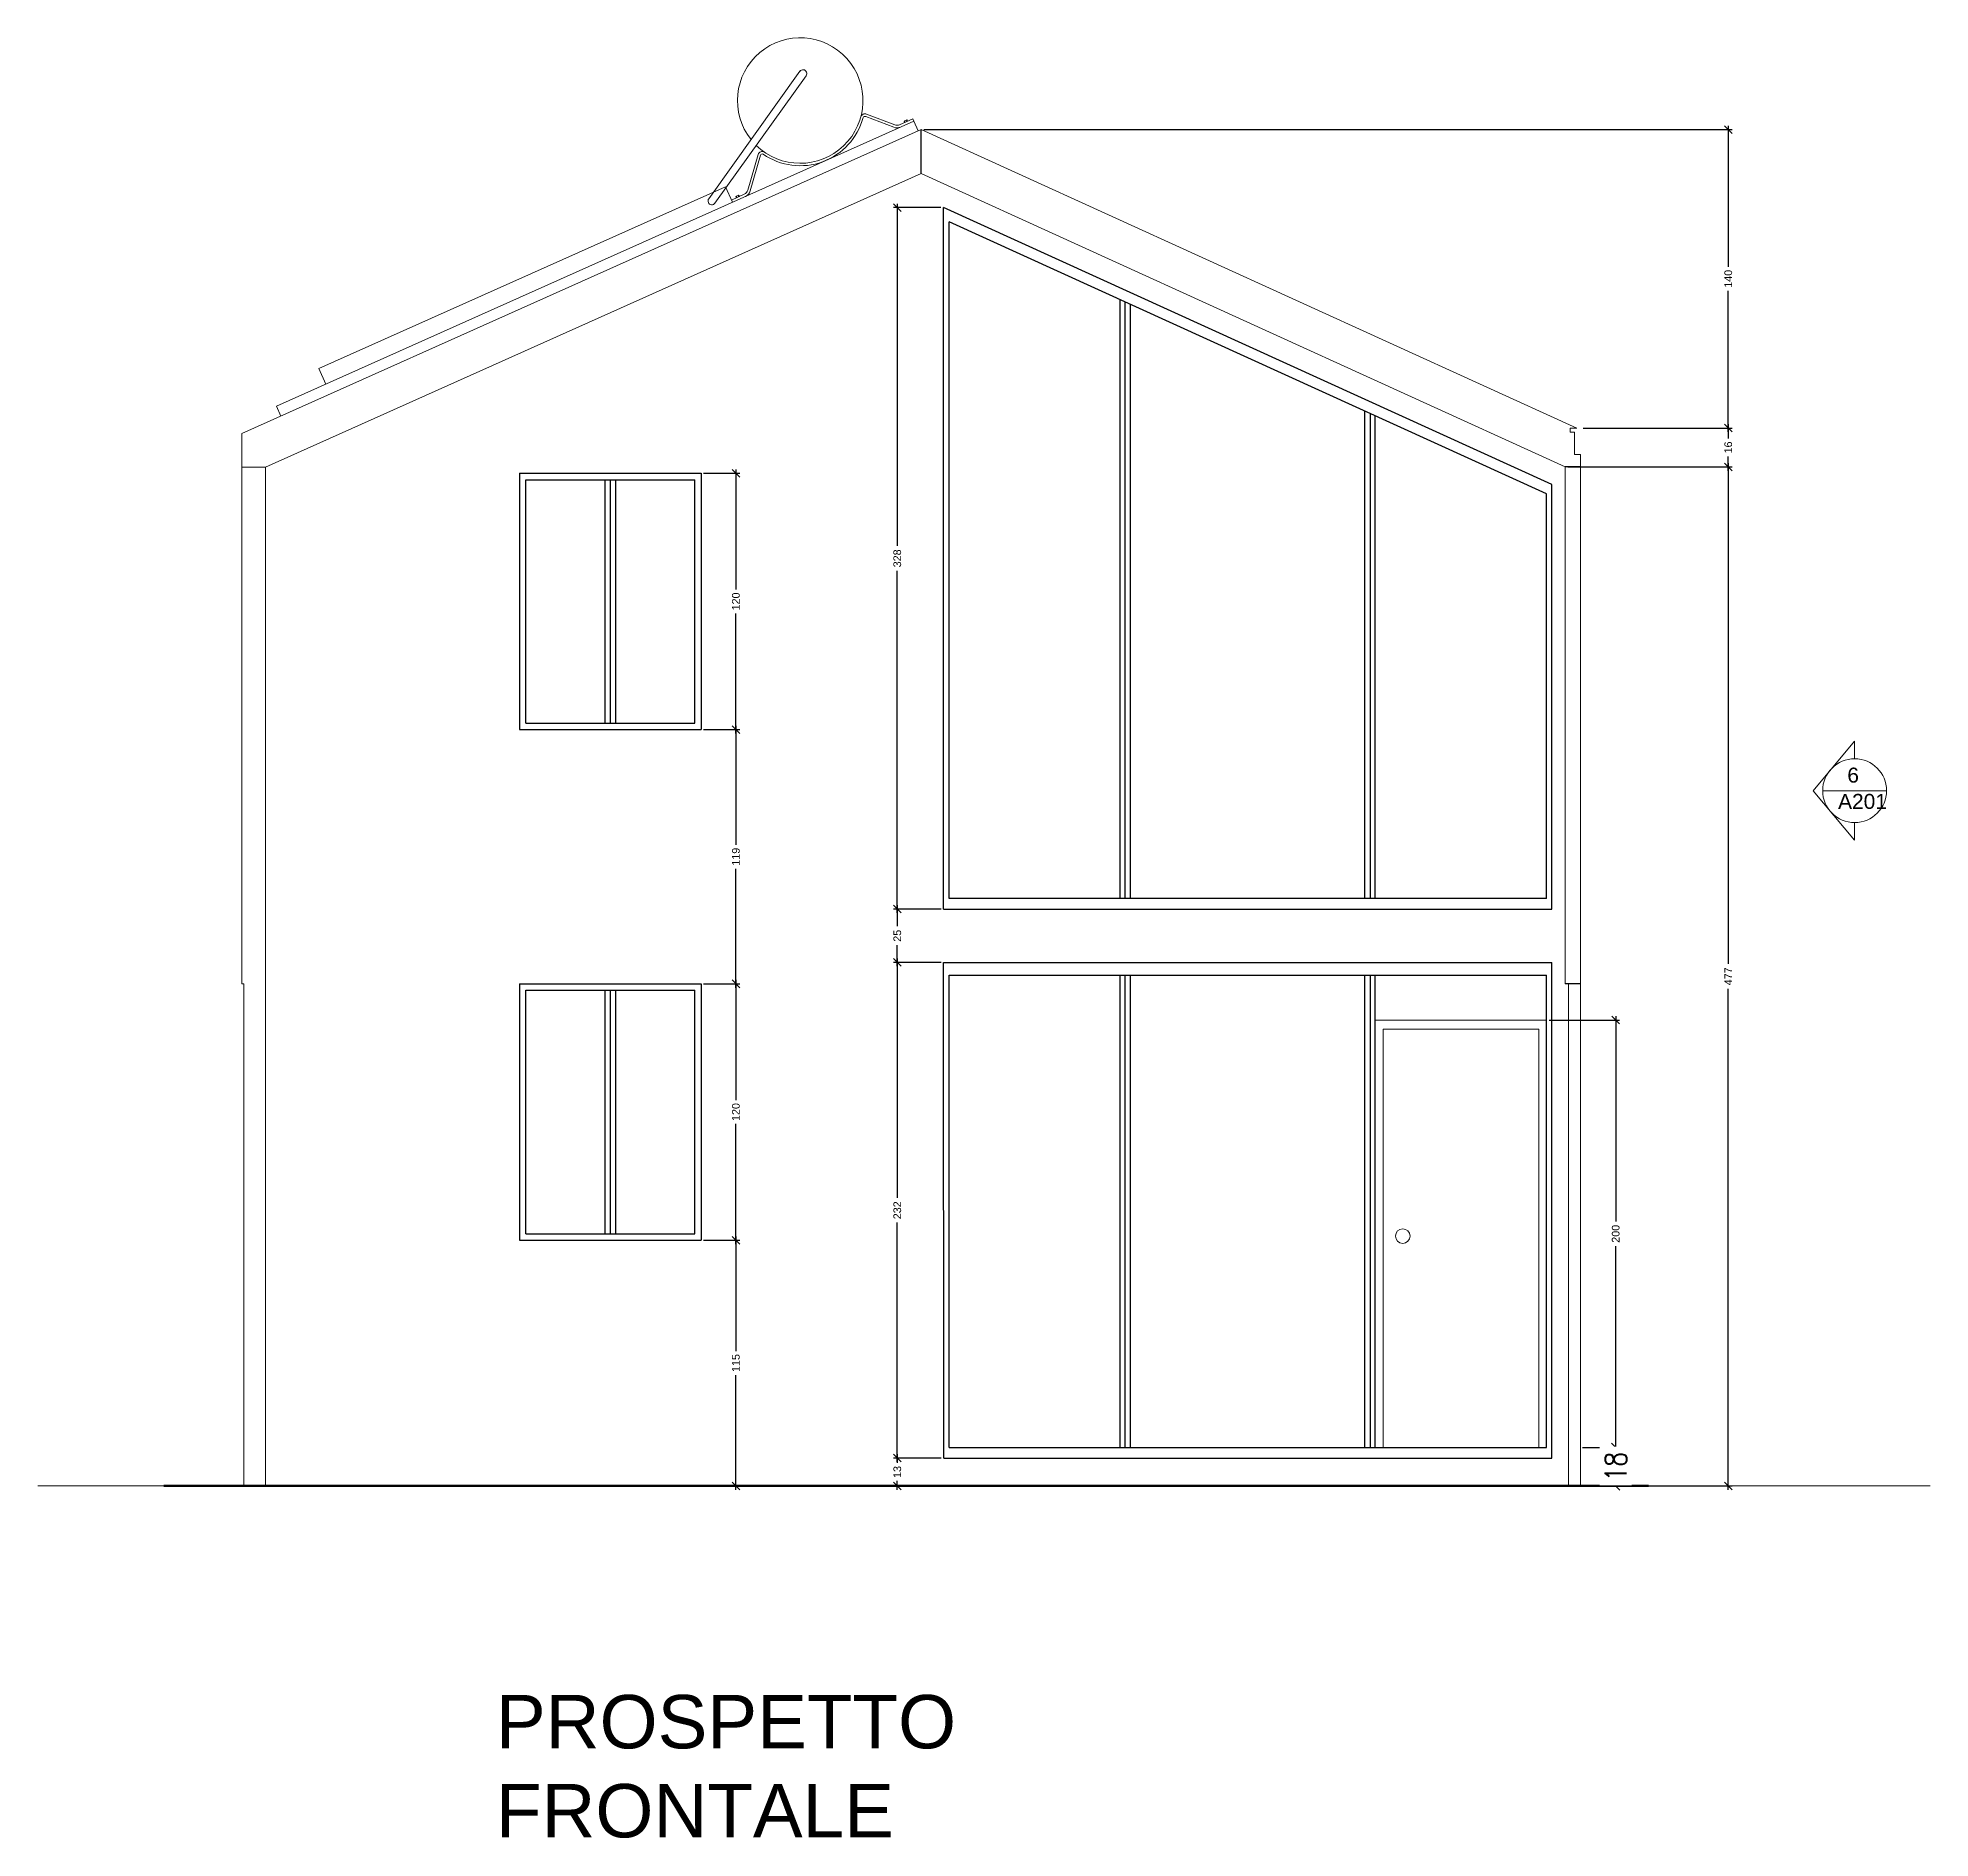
# Model space of a CAD drawing. Header units: centimetres. Extents: x -1332 to 7887, y -608 to 4152.
# Drawn here: x 7001 to 7887, y 1675 to 2518 of the extents above; entities that cross this region are included whole.
import ezdxf

# ---------------------------------------------------------------- set-up
doc = ezdxf.new("R2010")
doc.units = ezdxf.units.CM
doc.header["$MEASUREMENT"] = 0
doc.layers.get('DEFPOINTS').update_dxf_attribs({"color": 210})
doc.layers.add('ARREDI', color=252, linetype='Continuous', lineweight=18)
doc.layers.add('NUMERAZIONE', color=30, linetype='Continuous', lineweight=5)
doc.layers.add('INFISSI', color=130, linetype='Continuous')
doc.layers.add('STRUTTURA', color=7, linetype='Continuous')
doc.styles.add('ARIAL', font='Arial.ttf')
doc.styles.add('E-ROMANS', font='romans.shx', dxfattribs={"width": 0.8})
doc.styles.get("Standard").update_dxf_attribs({"font": 'Arial.ttf'})
doc.dimstyles.new('Copia di 1', dxfattribs={"dimscale": 0.001, "dimtxt": 10000, "dimasz": 4000, "dimexe": 100, "dimexo": 10000, "dimgap": 0.1, "dimtad": 0, "dimtoh": 1, "dimdec": 0, "dimzin": 0, "dimdsep": 46, "dimtxsty": 'E-ROMANS', "dimblk": 'OBLIQUE', "dimcen": 1.2, "dimclrd": 256, "dimclre": 256, "dimclrt": 256, "dimadec": 0, "dimazin": 0, "dimtfac": 1, "dimtdec": 0, "dimtmove": 1, "dimatfit": 3, "dimldrblk": 'OPEN90', "dimfxl": 1, "dimtfill": 1, "dimtolj": 1, "dimtzin": 0, "dimlwd": 0, "dimarcsym": 0})
doc.dimstyles.new('TICK_36', dxfattribs={"dimtxt": 3.6, "dimasz": 3.6, "dimexe": 1.8, "dimexo": 1.2, "dimgap": 1.8, "dimtad": 0, "dimdec": 0, "dimzin": 0, "dimdsep": 46, "dimtxsty": 'ARIAL', "dimblk": 'OBLIQUE', "dimcen": 1.8, "dimdle": 1.8, "dimclrd": 256, "dimclrt": 256, "dimadec": 0, "dimazin": 0, "dimtfac": 1, "dimtdec": 0, "dimtmove": 1, "dimatfit": 3, "dimldrblk": 'OPEN90', "dimfxl": 1, "dimtfill": 1, "dimtolj": 1, "dimtzin": 0, "dimarcsym": 0})

# ---------------------------------------------------------------- blocks, each defined once
blk = doc.blocks.new('_Oblique')
at = {"color": 0, "linetype": 'ByBlock', "lineweight": -2}
blk.add_line((-0.5, -0.5), (0.5, 0.5), dxfattribs=at)
blk = doc.blocks.new('*D396')
at = {"layer": 'ARREDI', "color": 0, "lineweight": -2, "transparency": 16777216}
for p, q in [((7312.94, 1955.21), (7329.83, 1955.21)), ((7312.94, 1840.21), (7329.83, 1840.21))]:
    blk.add_line(p, q, dxfattribs=at)
at = {"layer": 'ARREDI', "lineweight": -2, "transparency": 16777216}
for p, q in [((7328.03, 1957.01), (7328.03, 1903.33)), ((7328.03, 1838.41), (7328.03, 1892.09))]:
    blk.add_line(p, q, dxfattribs=at)
at = {"layer": 'DEFPOINTS', "color": 0, "transparency": 16777216}
for p in [(7311.74, 1955.21), (7311.74, 1840.21), (7328.03, 1840.21)]:
    blk.add_point(p, dxfattribs=at)
at = {"layer": 'ARREDI', "lineweight": -2, "transparency": 16777216, "xscale": 3.6, "yscale": 3.6, "zscale": 3.6}
for p, rotation in [((7328.03, 1955.21), 90), ((7328.03, 1840.21), 270)]:
    blk.add_blockref('_Oblique', p, dxfattribs=dict(at, rotation=rotation))
at = {"layer": 'ARREDI', "transparency": 16777216, "insert": (7328.03, 1897.71), "char_height": 3.6, "attachment_point": 5, "rotation": 90, "style": 'ARIAL', "bg_fill": 3, "box_fill_scale": 1.25, "bg_fill_color": 256, "bg_fill_true_color": 13158600, "bg_fill_transparency": 0}
blk.add_mtext('\\A1;115', dxfattribs=at)
blk = doc.blocks.new('_Open90')
at = {"color": 0, "linetype": 'ByBlock', "lineweight": -2}
for p, q in [((0, 0), (-1, 0)), ((-0.5, 0.5), (0, 0)), ((0, 0), (-0.5, -0.5))]:
    blk.add_line(p, q, dxfattribs=at)
blk = doc.blocks.new('*D397')
at = {"layer": 'ARREDI', "color": 0, "lineweight": -2, "transparency": 16777216}
for p, q in [((7312.94, 2075.21), (7329.84, 2075.21)), ((7312.94, 1955.21), (7329.84, 1955.21))]:
    blk.add_line(p, q, dxfattribs=at)
at = {"layer": 'ARREDI', "lineweight": -2, "transparency": 16777216}
for p, q in [((7328.04, 2077.01), (7328.04, 2020.81)), ((7328.04, 1953.41), (7328.04, 2009.61))]:
    blk.add_line(p, q, dxfattribs=at)
at = {"layer": 'DEFPOINTS', "color": 0, "transparency": 16777216}
for p in [(7311.74, 2075.21), (7328.04, 2075.21), (7311.74, 1955.21)]:
    blk.add_point(p, dxfattribs=at)
at = {"layer": 'ARREDI', "lineweight": -2, "transparency": 16777216, "xscale": 3.6, "yscale": 3.6, "zscale": 3.6}
for p, rotation in [((7328.04, 2075.21), 90), ((7328.04, 1955.21), 270)]:
    blk.add_blockref('_Oblique', p, dxfattribs=dict(at, rotation=rotation))
at = {"layer": 'ARREDI', "transparency": 16777216, "insert": (7328.04, 2015.21), "char_height": 3.6, "attachment_point": 5, "rotation": 90, "style": 'ARIAL', "bg_fill": 3, "box_fill_scale": 1.25, "bg_fill_color": 256, "bg_fill_true_color": 13158600, "bg_fill_transparency": 0}
blk.add_mtext('\\A1;120', dxfattribs=at)
blk = doc.blocks.new('*D398')
at = {"layer": 'ARREDI', "color": 0, "lineweight": -2, "transparency": 16777216}
for p, q in [((7312.94, 2194.21), (7329.84, 2194.21)), ((7312.94, 2075.21), (7329.84, 2075.21))]:
    blk.add_line(p, q, dxfattribs=at)
at = {"layer": 'ARREDI', "lineweight": -2, "transparency": 16777216}
for p, q in [((7328.04, 2196.01), (7328.04, 2140.32)), ((7328.04, 2073.41), (7328.04, 2129.1))]:
    blk.add_line(p, q, dxfattribs=at)
at = {"layer": 'DEFPOINTS', "color": 0, "transparency": 16777216}
for p in [(7311.74, 2194.21), (7328.04, 2194.21), (7311.74, 2075.21)]:
    blk.add_point(p, dxfattribs=at)
at = {"layer": 'ARREDI', "lineweight": -2, "transparency": 16777216, "xscale": 3.6, "yscale": 3.6, "zscale": 3.6}
for p, rotation in [((7328.04, 2194.21), 90), ((7328.04, 2075.21), 270)]:
    blk.add_blockref('_Oblique', p, dxfattribs=dict(at, rotation=rotation))
at = {"layer": 'ARREDI', "transparency": 16777216, "insert": (7328.04, 2134.71), "char_height": 3.6, "attachment_point": 5, "rotation": 90, "style": 'ARIAL', "bg_fill": 3, "box_fill_scale": 1.25, "bg_fill_color": 256, "bg_fill_true_color": 13158600, "bg_fill_transparency": 0}
blk.add_mtext('\\A1;119', dxfattribs=at)
blk = doc.blocks.new('*D399')
at = {"layer": 'ARREDI', "color": 0, "lineweight": -2, "transparency": 16777216}
for p, q in [((7312.94, 2314.21), (7329.84, 2314.21)), ((7312.94, 2194.21), (7329.84, 2194.21))]:
    blk.add_line(p, q, dxfattribs=at)
at = {"layer": 'ARREDI', "lineweight": -2, "transparency": 16777216}
for p, q in [((7328.04, 2316.01), (7328.04, 2259.81)), ((7328.04, 2192.41), (7328.04, 2248.61))]:
    blk.add_line(p, q, dxfattribs=at)
at = {"layer": 'DEFPOINTS', "color": 0, "transparency": 16777216}
for p in [(7311.74, 2314.21), (7328.04, 2314.21), (7311.74, 2194.21)]:
    blk.add_point(p, dxfattribs=at)
at = {"layer": 'ARREDI', "lineweight": -2, "transparency": 16777216, "xscale": 3.6, "yscale": 3.6, "zscale": 3.6}
for p, rotation in [((7328.04, 2314.21), 90), ((7328.04, 2194.21), 270)]:
    blk.add_blockref('_Oblique', p, dxfattribs=dict(at, rotation=rotation))
at = {"layer": 'ARREDI', "transparency": 16777216, "insert": (7328.04, 2254.21), "char_height": 3.6, "attachment_point": 5, "rotation": 90, "style": 'ARIAL', "bg_fill": 3, "box_fill_scale": 1.25, "bg_fill_color": 256, "bg_fill_true_color": 13158600, "bg_fill_transparency": 0}
blk.add_mtext('\\A1;120', dxfattribs=at)
blk = doc.blocks.new('*D416')
at = {"layer": 'ARREDI', "color": 0, "lineweight": -2, "transparency": 16777216}
for p, q in [((7708.69, 2058.21), (7741.61, 2058.21)), ((7724.31, 1858.21), (7741.61, 1858.21))]:
    blk.add_line(p, q, dxfattribs=at)
at = {"layer": 'ARREDI', "lineweight": -2, "transparency": 16777216}
for p, q in [((7739.81, 2060.01), (7739.81, 1964.01)), ((7739.81, 1856.41), (7739.81, 1952.41))]:
    blk.add_line(p, q, dxfattribs=at)
at = {"layer": 'DEFPOINTS', "color": 0, "transparency": 16777216}
for p in [(7707.49, 2058.21), (7723.11, 1858.21), (7739.81, 1858.21)]:
    blk.add_point(p, dxfattribs=at)
at = {"layer": 'ARREDI', "lineweight": -2, "transparency": 16777216, "xscale": 3.6, "yscale": 3.6, "zscale": 3.6}
for p, rotation in [((7739.81, 2058.21), 90), ((7739.81, 1858.21), 270)]:
    blk.add_blockref('_Oblique', p, dxfattribs=dict(at, rotation=rotation))
at = {"layer": 'ARREDI', "transparency": 16777216, "insert": (7739.81, 1958.21), "char_height": 3.6, "attachment_point": 5, "rotation": 90, "style": 'ARIAL', "bg_fill": 3, "box_fill_scale": 1.25, "bg_fill_color": 256, "bg_fill_true_color": 13158600, "bg_fill_transparency": 0}
blk.add_mtext('\\A1;200', dxfattribs=at)
blk = doc.blocks.new('*D417')
at = {"layer": 'ARREDI', "lineweight": -2, "transparency": 16777216}
for p, q in [((7733.11, 1858.21), (7739.91, 1858.21)), ((7733.01, 1840.21), (7739.91, 1840.21))]:
    blk.add_line(p, q, dxfattribs=at)
at = {"layer": 'ARREDI', "lineweight": 0, "transparency": 16777216}
for p, q in [((7739.81, 1858.21), (7739.81, 1855.11)), ((7739.81, 1840.21), (7739.81, 1843.3))]:
    blk.add_line(p, q, dxfattribs=at)
at = {"layer": 'DEFPOINTS', "color": 0, "transparency": 16777216}
for p in [(7723.11, 1858.21), (7723.01, 1840.21)]:
    blk.add_point(p, dxfattribs=at)
at = {"layer": 'ARREDI', "lineweight": 0, "transparency": 16777216, "xscale": 4, "yscale": 4, "zscale": 4}
for p, rotation in [((7739.81, 1858.21), 90), ((7739.81, 1840.21), 270)]:
    blk.add_blockref('_Oblique', p, dxfattribs=dict(at, rotation=rotation))
at = {"layer": 'ARREDI', "transparency": 16777216, "insert": (7739.81, 1849.21), "char_height": 10, "attachment_point": 5, "rotation": 90, "style": 'E-ROMANS', "bg_fill": 3, "box_fill_scale": 1.25, "bg_fill_color": 256, "bg_fill_true_color": 13158600, "bg_fill_transparency": 0}
blk.add_mtext('\\A1;18', dxfattribs=at)
at = {"layer": 'DEFPOINTS', "color": 0, "transparency": 16777216}
blk.add_point((7739.81, 1840.21), dxfattribs=at)
blk = doc.blocks.new('*D418')
at = {"layer": 'ARREDI', "color": 0, "lineweight": -2, "transparency": 16777216}
for p, q in [((7717.44, 2317.21), (7794.29, 2317.21)), ((7717.44, 1840.21), (7794.29, 1840.21))]:
    blk.add_line(p, q, dxfattribs=at)
at = {"layer": 'ARREDI', "lineweight": -2, "transparency": 16777216}
for p, q in [((7792.49, 2319.01), (7792.49, 2084.56)), ((7792.49, 1838.41), (7792.49, 2072.86))]:
    blk.add_line(p, q, dxfattribs=at)
at = {"layer": 'DEFPOINTS', "color": 0, "transparency": 16777216}
for p in [(7716.24, 2317.21), (7716.24, 1840.21), (7792.49, 1840.21)]:
    blk.add_point(p, dxfattribs=at)
at = {"layer": 'ARREDI', "lineweight": -2, "transparency": 16777216, "xscale": 3.6, "yscale": 3.6, "zscale": 3.6}
for p, rotation in [((7792.49, 2317.21), 90), ((7792.49, 1840.21), 270)]:
    blk.add_blockref('_Oblique', p, dxfattribs=dict(at, rotation=rotation))
at = {"layer": 'ARREDI', "transparency": 16777216, "insert": (7792.49, 2078.71), "char_height": 3.6, "attachment_point": 5, "rotation": 90, "style": 'ARIAL', "bg_fill": 3, "box_fill_scale": 1.25, "bg_fill_color": 256, "bg_fill_true_color": 13158600, "bg_fill_transparency": 0}
blk.add_mtext('\\A1;477', dxfattribs=at)
blk = doc.blocks.new('*D419')
at = {"layer": 'ARREDI', "color": 0, "lineweight": -2, "transparency": 16777216}
for p, q in [((7724.5, 2335.38), (7794.29, 2335.38)), ((7724.5, 2317.21), (7794.29, 2317.21))]:
    blk.add_line(p, q, dxfattribs=at)
at = {"layer": 'ARREDI', "lineweight": -2, "transparency": 16777216}
for p, q in [((7792.49, 2337.18), (7792.49, 2330.51)), ((7792.49, 2315.41), (7792.49, 2322.09))]:
    blk.add_line(p, q, dxfattribs=at)
at = {"layer": 'DEFPOINTS', "color": 0, "transparency": 16777216}
for p in [(7723.3, 2335.38), (7792.49, 2335.38), (7723.3, 2317.21)]:
    blk.add_point(p, dxfattribs=at)
at = {"layer": 'ARREDI', "lineweight": -2, "transparency": 16777216, "xscale": 3.6, "yscale": 3.6, "zscale": 3.6}
for p, rotation in [((7792.49, 2335.38), 90), ((7792.49, 2317.21), 270)]:
    blk.add_blockref('_Oblique', p, dxfattribs=dict(at, rotation=rotation))
at = {"layer": 'ARREDI', "transparency": 16777216, "insert": (7792.49, 2326.3), "char_height": 3.6, "attachment_point": 5, "rotation": 90, "style": 'ARIAL', "bg_fill": 3, "box_fill_scale": 1.25, "bg_fill_color": 256, "bg_fill_true_color": 13158600, "bg_fill_transparency": 0}
blk.add_mtext('\\A1;16', dxfattribs=at)
blk = doc.blocks.new('*D420')
at = {"layer": 'ARREDI', "color": 0, "lineweight": -2, "transparency": 16777216}
for p, q in [((7415.95, 2475.12), (7794.29, 2475.12)), ((7724.5, 2335.38), (7794.29, 2335.38))]:
    blk.add_line(p, q, dxfattribs=at)
at = {"layer": 'ARREDI', "lineweight": -2, "transparency": 16777216}
for p, q in [((7792.49, 2476.92), (7792.49, 2410.85)), ((7792.49, 2333.58), (7792.49, 2399.65))]:
    blk.add_line(p, q, dxfattribs=at)
at = {"layer": 'DEFPOINTS', "color": 0, "transparency": 16777216}
for p in [(7414.75, 2475.12), (7792.49, 2475.12), (7723.3, 2335.38)]:
    blk.add_point(p, dxfattribs=at)
at = {"layer": 'ARREDI', "lineweight": -2, "transparency": 16777216, "xscale": 3.6, "yscale": 3.6, "zscale": 3.6}
for p, rotation in [((7792.49, 2475.12), 90), ((7792.49, 2335.38), 270)]:
    blk.add_blockref('_Oblique', p, dxfattribs=dict(at, rotation=rotation))
at = {"layer": 'ARREDI', "transparency": 16777216, "insert": (7792.49, 2405.25), "char_height": 3.6, "attachment_point": 5, "rotation": 90, "style": 'ARIAL', "bg_fill": 3, "box_fill_scale": 1.25, "bg_fill_color": 256, "bg_fill_true_color": 13158600, "bg_fill_transparency": 0}
blk.add_mtext('\\A1;140', dxfattribs=at)
blk = doc.blocks.new('*D421')
at = {"layer": 'ARREDI', "color": 0, "lineweight": -2, "transparency": 16777216}
for p, q in [((7424.04, 2085.21), (7401.78, 2085.21)), ((7424.1, 1853.21), (7401.78, 1853.21))]:
    blk.add_line(p, q, dxfattribs=at)
at = {"layer": 'ARREDI', "lineweight": -2, "transparency": 16777216}
for p, q in [((7403.58, 2087.01), (7403.58, 1975)), ((7403.58, 1851.41), (7403.58, 1963.42))]:
    blk.add_line(p, q, dxfattribs=at)
at = {"layer": 'DEFPOINTS', "color": 0, "transparency": 16777216}
for p in [(7403.58, 2085.21), (7425.24, 2085.21), (7425.3, 1853.21)]:
    blk.add_point(p, dxfattribs=at)
at = {"layer": 'ARREDI', "lineweight": -2, "transparency": 16777216, "xscale": 3.6, "yscale": 3.6, "zscale": 3.6}
for p, rotation in [((7403.58, 2085.21), 90), ((7403.58, 1853.21), 270)]:
    blk.add_blockref('_Oblique', p, dxfattribs=dict(at, rotation=rotation))
at = {"layer": 'ARREDI', "transparency": 16777216, "insert": (7403.58, 1969.21), "char_height": 3.6, "attachment_point": 5, "rotation": 90, "style": 'ARIAL', "bg_fill": 3, "box_fill_scale": 1.25, "bg_fill_color": 256, "bg_fill_true_color": 13158600, "bg_fill_transparency": 0}
blk.add_mtext('\\A1;232', dxfattribs=at)
blk = doc.blocks.new('*D422')
at = {"layer": 'ARREDI', "color": 0, "lineweight": -2, "transparency": 16777216}
for p, q in [((7424.03, 2110.21), (7401.78, 2110.21)), ((7424.04, 2085.21), (7401.78, 2085.21))]:
    blk.add_line(p, q, dxfattribs=at)
at = {"layer": 'ARREDI', "lineweight": -2, "transparency": 16777216}
for p, q in [((7403.58, 2112.01), (7403.58, 2102.13)), ((7403.58, 2083.41), (7403.58, 2093.28))]:
    blk.add_line(p, q, dxfattribs=at)
at = {"layer": 'DEFPOINTS', "color": 0, "transparency": 16777216}
for p in [(7425.23, 2110.21), (7403.58, 2085.21), (7425.24, 2085.21)]:
    blk.add_point(p, dxfattribs=at)
at = {"layer": 'ARREDI', "lineweight": -2, "transparency": 16777216, "xscale": 3.6, "yscale": 3.6, "zscale": 3.6}
for p, rotation in [((7403.58, 2110.21), 90), ((7403.58, 2085.21), 270)]:
    blk.add_blockref('_Oblique', p, dxfattribs=dict(at, rotation=rotation))
at = {"layer": 'ARREDI', "transparency": 16777216, "insert": (7403.58, 2097.71), "char_height": 3.6, "attachment_point": 5, "rotation": 90, "style": 'ARIAL', "bg_fill": 3, "box_fill_scale": 1.25, "bg_fill_color": 256, "bg_fill_true_color": 13158600, "bg_fill_transparency": 0}
blk.add_mtext('\\A1;25', dxfattribs=at)
blk = doc.blocks.new('*D423')
at = {"layer": 'ARREDI', "color": 0, "lineweight": -2, "transparency": 16777216}
for p, q in [((7423.94, 2438.58), (7401.77, 2438.58)), ((7424.04, 2110.21), (7401.77, 2110.21))]:
    blk.add_line(p, q, dxfattribs=at)
at = {"layer": 'ARREDI', "lineweight": -2, "transparency": 16777216}
for p, q in [((7403.57, 2440.38), (7403.57, 2280.17)), ((7403.57, 2108.41), (7403.57, 2268.61))]:
    blk.add_line(p, q, dxfattribs=at)
at = {"layer": 'DEFPOINTS', "color": 0, "transparency": 16777216}
for p in [(7403.57, 2438.58), (7425.14, 2438.58), (7425.24, 2110.21)]:
    blk.add_point(p, dxfattribs=at)
at = {"layer": 'ARREDI', "lineweight": -2, "transparency": 16777216, "xscale": 3.6, "yscale": 3.6, "zscale": 3.6}
for p, rotation in [((7403.57, 2438.58), 90), ((7403.57, 2110.21), 270)]:
    blk.add_blockref('_Oblique', p, dxfattribs=dict(at, rotation=rotation))
at = {"layer": 'ARREDI', "transparency": 16777216, "insert": (7403.57, 2274.39), "char_height": 3.6, "attachment_point": 5, "rotation": 90, "style": 'ARIAL', "bg_fill": 3, "box_fill_scale": 1.25, "bg_fill_color": 256, "bg_fill_true_color": 13158600, "bg_fill_transparency": 0}
blk.add_mtext('\\A1;328', dxfattribs=at)
blk = doc.blocks.new('*D424')
at = {"layer": 'ARREDI', "color": 0, "lineweight": -2, "transparency": 16777216}
for p, q in [((7424.1, 1853.21), (7401.78, 1853.21)), ((7424.1, 1840.21), (7401.78, 1840.21))]:
    blk.add_line(p, q, dxfattribs=at)
at = {"layer": 'ARREDI', "lineweight": -2, "transparency": 16777216}
for p, q in [((7403.58, 1855.01), (7403.58, 1850.92)), ((7403.58, 1838.41), (7403.58, 1842.5))]:
    blk.add_line(p, q, dxfattribs=at)
at = {"layer": 'DEFPOINTS', "color": 0, "transparency": 16777216}
for p in [(7425.3, 1853.21), (7425.3, 1840.21)]:
    blk.add_point(p, dxfattribs=at)
at = {"layer": 'ARREDI', "lineweight": -2, "transparency": 16777216, "xscale": 3.6, "yscale": 3.6, "zscale": 3.6}
for p, rotation in [((7403.58, 1853.21), 90), ((7403.58, 1840.21), 270)]:
    blk.add_blockref('_Oblique', p, dxfattribs=dict(at, rotation=rotation))
at = {"layer": 'ARREDI', "transparency": 16777216, "insert": (7403.58, 1846.71), "char_height": 3.6, "attachment_point": 5, "rotation": 90, "style": 'ARIAL', "bg_fill": 3, "box_fill_scale": 1.25, "bg_fill_color": 256, "bg_fill_true_color": 13158600, "bg_fill_transparency": 0}
blk.add_mtext('\\A1;13', dxfattribs=at)
at = {"layer": 'DEFPOINTS', "color": 0, "transparency": 16777216}
blk.add_point((7403.58, 1840.21), dxfattribs=at)

msp = doc.modelspace()

# ---------------------------------------------------------------- linework, layer by layer
at = {"layer": 'ARREDI'}
for p, q in [((7357.98, 2502.38), (7315.32, 2442.75)), ((7360.86, 2500.27), (7318.2, 2440.66)), ((7388.77, 2481.24), (7401.97, 2476.2)), ((7389.19, 2482.32), (7402.38, 2477.29)), ((7410.77, 2480.08), (7404.66, 2477.35)), ((7410.77, 2480.08), (7411.24, 2479.03)), ((7406.98, 2478.44), (7406.72, 2479.02)), ((7406.75, 2479.09), (7408.09, 2479.69)), ((7407.27, 2478.58), (7407.02, 2479.15)), ((7407.86, 2479.52), (7408.11, 2478.95)), ((7408.16, 2479.66), (7408.41, 2479.09)), ((7333.62, 2446.72), (7338.38, 2463.48)), ((7334.74, 2446.41), (7339.51, 2463.17)), ((7331.98, 2444.82), (7325.94, 2442.12)), ((7327.99, 2443.84), (7329.33, 2444.44)), ((7329.4, 2444.41), (7329.65, 2443.84)), ((7325.94, 2442.12), (7326.41, 2441.06)), ((7328.22, 2443.2), (7327.96, 2443.77)), ((7328.52, 2443.33), (7328.26, 2443.9)), ((7329.1, 2444.28), (7329.35, 2443.71)), ((7096.81, 2332.79), (7096.81, 2317.12)), ((7096.81, 2317.12), (7096.81, 2332.79)), ((7096.81, 2317.12), (7097.81, 2317.12)), ((7096.81, 2317.12), (7096.81, 2075.24)), ((7096.81, 2075.24), (7097.81, 2075.24)), ((7097.81, 2075.24), (7097.81, 1840.21))]:
    msp.add_line(p, q, dxfattribs=at)
at = {"layer": 'ARREDI', "lineweight": -2}
for p, q in [((7709.99, 2110.21), (7709.99, 2115.21)), ((7507.81, 1858.21), (7512.66, 1858.21))]:
    msp.add_line(p, q, dxfattribs=at)
at = {"layer": 'ARREDI'}
for points in [[(7112.99, 2345.55), (7411.24, 2479.03)], [(7411.24, 2479.03), (7413.29, 2474.46)], [(7132.91, 2363.23), (7323.14, 2448.36)], [(7323.14, 2448.36), (7326.41, 2441.06)], [(7132.91, 2363.23), (7136.18, 2355.93)], [(7112.99, 2345.55), (7115.04, 2340.99)], [(7097.81, 1840.21), (7107.94, 1840.21), (7107.94, 2317.12), (7097.81, 2317.12)]]:
    msp.add_lwpolyline(points, dxfattribs=at)
for centre, radius, start, end in [((7358.12, 2488.69), 29.36, 225.56838, 218.43727), ((7359.43, 2501.33), 1.78, 323.50184, 144.71841), ((7358.12, 2488.69), 30.52, 235.35032, 344.88562), ((7388.44, 2480.38), 2.08, 69.11012, 160.19507), ((7388.44, 2480.37), 0.927, 69.13934, 157.43176), ((7403.45, 2480.07), 4.14, 249.11012, 294.11012), ((7403.45, 2480.07), 2.98, 249.11012, 294.11012), ((7406.77, 2479.04), 0.0537, 114.11012, 204.11012), ((7406.97, 2479.13), 0.0537, 24.11012, 114.11012), ((7407.03, 2478.47), 0.0537, 204.11012, 294.11012), ((7407.07, 2479.17), 0.0537, 114.11012, 204.11012), ((7407.23, 2478.56), 0.0537, 294.11012, 24.11012), ((7407.32, 2478.6), 0.0537, 204.11012, 294.11012), ((7407.81, 2479.5), 0.0537, 24.11012, 114.11012), ((7407.91, 2479.55), 0.0537, 114.11012, 204.11012), ((7408.11, 2479.64), 0.0537, 24.11012, 114.11012), ((7408.06, 2478.93), 0.0537, 294.11012, 24.11012), ((7408.16, 2478.98), 0.0537, 204.11012, 294.11012), ((7408.36, 2479.06), 0.0537, 294.11012, 24.11012), ((7340.34, 2462.76), 2.08, 59.88941, 159.99153), ((7340.34, 2462.76), 0.926, 62.30828, 153.62295), ((7329.35, 2444.39), 0.0537, 24.11012, 114.11012), ((7330.76, 2447.54), 2.98, 294.11012, 344.11012), ((7330.76, 2447.54), 4.14, 294.11012, 344.11012), ((7316.76, 2441.7), 1.78, 144.11012, 325.07999), ((7328.01, 2443.79), 0.0537, 114.11012, 204.11012), ((7328.21, 2443.88), 0.0537, 24.11012, 114.11012), ((7328.27, 2443.22), 0.0537, 204.11012, 294.11012), ((7328.31, 2443.92), 0.0537, 114.11012, 204.11012), ((7328.47, 2443.31), 0.0537, 294.11012, 24.11012), ((7328.57, 2443.35), 0.0537, 204.11012, 294.11012), ((7329.05, 2444.26), 0.0537, 24.11012, 114.11012), ((7329.15, 2444.3), 0.0537, 114.11012, 204.11012), ((7329.31, 2443.68), 0.0537, 294.11012, 24.11012), ((7329.4, 2443.73), 0.0537, 204.11012, 294.11012), ((7329.6, 2443.82), 0.0537, 294.11012, 24.11012)]:
    msp.add_arc(centre, radius, start, end, dxfattribs=at)
at = {"layer": 'INFISSI', "color": 4, "lineweight": -2}
for p, q in [((7425.23, 2110.21), (7425.14, 2438.58)), ((7709.99, 2308.95), (7425.14, 2438.58)), ((7427.81, 2115.13), (7427.81, 2431.87)), ((7707.49, 2304.6), (7427.81, 2431.86)), ((7507.81, 2115.15), (7507.81, 2395.47)), ((7510.23, 2115.15), (7510.23, 2394.36)), ((7512.66, 2115.15), (7512.66, 2393.26)), ((7622.44, 2115.18), (7622.44, 2343.3)), ((7624.99, 2115.18), (7624.99, 2342.14)), ((7627.3, 2115.18), (7627.3, 2341.09)), ((7707.49, 2115.21), (7707.49, 2304.6)), ((7709.99, 2110.21), (7709.99, 2308.95)), ((7425.23, 2110.21), (7709.99, 2110.21)), ((7707.49, 2115.21), (7427.81, 2115.13)), ((7425.3, 1853.21), (7425.24, 2085.21)), ((7425.24, 2085.21), (7709.99, 2085.21)), ((7709.99, 1853.21), (7709.99, 2085.21)), ((7427.81, 2079.29), (7707.49, 2079.29)), ((7427.81, 1858.21), (7427.81, 2079.29)), ((7507.81, 1858.21), (7507.81, 2079.29)), ((7510.23, 1858.21), (7510.23, 2079.29)), ((7512.66, 1858.21), (7512.66, 2079.29)), ((7622.44, 1858.21), (7622.44, 2079.29)), ((7624.99, 1858.21), (7624.99, 2079.29)), ((7627.3, 1858.21), (7627.3, 2079.29)), ((7707.49, 1858.21), (7707.49, 2079.29))]:
    msp.add_line(p, q, dxfattribs=at)
at = {"layer": 'INFISSI', "color": 4}
for p, q in [((7226.75, 2314.21), (7226.75, 2194.21)), ((7226.75, 2314.21), (7311.74, 2314.21)), ((7311.74, 2314.21), (7311.74, 2194.21)), ((7229.74, 2311.21), (7308.74, 2311.21)), ((7229.74, 2197.21), (7229.74, 2311.21)), ((7266.74, 2311.21), (7266.74, 2197.21)), ((7269.24, 2311.21), (7269.24, 2197.21)), ((7271.74, 2311.21), (7271.74, 2197.21)), ((7308.74, 2197.21), (7308.74, 2311.21)), ((7229.74, 2197.21), (7308.74, 2197.21)), ((7226.75, 2194.21), (7311.74, 2194.21)), ((7226.75, 2075.21), (7226.75, 1955.21)), ((7226.75, 2075.21), (7311.74, 2075.21)), ((7311.74, 2075.21), (7311.74, 1955.21)), ((7229.74, 2072.21), (7308.74, 2072.21)), ((7229.74, 1958.21), (7229.74, 2072.21)), ((7266.74, 2072.21), (7266.74, 1958.21)), ((7269.24, 2072.21), (7269.24, 1958.21)), ((7271.74, 2072.21), (7271.74, 1958.21)), ((7308.74, 1958.21), (7308.74, 2072.21)), ((7229.74, 1958.21), (7308.74, 1958.21)), ((7226.75, 1955.21), (7311.74, 1955.21)), ((7425.3, 1853.12), (7709.99, 1853.12)), ((7427.81, 1858.21), (7707.49, 1858.21))]:
    msp.add_line(p, q, dxfattribs=at)
at = {"layer": 'INFISSI', "lineweight": 20}
for p, q in [((7627.3, 2058.21), (7627.3, 1858.21)), ((7707.49, 2058.21), (7627.3, 2058.21)), ((7707.49, 1858.21), (7707.49, 2058.21)), ((7703.87, 2054.02), (7630.95, 2054.02)), ((7630.95, 2054.02), (7630.95, 1858.21)), ((7703.87, 1858.21), (7703.87, 2054.02))]:
    msp.add_line(p, q, dxfattribs=at)
msp.add_circle((7640.13, 1957.13), 3.41, dxfattribs=at)
at = {"layer": 'NUMERAZIONE', "lineweight": 0}
for p, q in [((7832.23, 2165.63), (7851.62, 2188.87)), ((7851.62, 2188.87), (7851.62, 2180.58)), ((7832.23, 2165.63), (7851.62, 2142.39)), ((7836.67, 2165.63), (7866.57, 2165.63)), ((7851.62, 2142.39), (7851.62, 2150.67))]:
    msp.add_line(p, q, dxfattribs=at)
msp.add_circle((7851.62, 2165.63), 14.95, dxfattribs=at)
at = {"layer": 'STRUTTURA', "color": 7}
msp.add_line((7414.68, 2454.49), (7414.75, 2475.12), dxfattribs=at)
at = {"layer": 'STRUTTURA', "color": 0}
for p, q in [((7723.3, 2317.21), (7716.19, 2317.21)), ((7723.3, 2317.21), (7716.24, 2317.21)), ((7723.3, 2075.21), (7716.24, 2075.21))]:
    msp.add_line(p, q, dxfattribs=at)
at = {"layer": 'STRUTTURA', "color": 0, "lineweight": 100}
for p, q in [((7060.24, 1840.21), (7418.54, 1840.21)), ((7418.54, 1840.21), (7755.09, 1840.21))]:
    msp.add_line(p, q, dxfattribs=at)

# ---------------------------------------------------------------- texts
at = {"layer": 'NUMERAZIONE', "lineweight": 0, "char_height": 7}
for s, insert, attachment_point in [(' 6', (7845.5, 2176.42), 1), ('\\pt7,14;A201\\P', (7866.73, 2164.11), 3)]:
    msp.add_mtext_dynamic_manual_height_columns(s, width=18.8196, gutter_width=12.5, heights=[0], dxfattribs=dict(at, insert=insert, attachment_point=attachment_point))
at = {"layer": 'STRUTTURA', "ltscale": 0.1, "insert": (7215.72, 1742.32), "char_height": 25, "attachment_point": 1}
msp.add_mtext_dynamic_manual_height_columns('PROSPETTO FRONTALE', width=23.9932, gutter_width=12.5, heights=[0], dxfattribs=at)

# ---------------------------------------------------------------- next in the draw order: dimensions: what is measured, and where the dimension line sits
at = {"layer": 'ARREDI'}
for base, p1, p2, picture, middle in [((7403.58, 2085.21), (7425.3, 1853.21), (7425.24, 2085.21), '*D421', (7403.58, 1969.21)), ((7739.81, 1858.21), (7707.49, 2058.21), (7723.11, 1858.21), '*D416', (7739.81, 1958.21)), ((7328.03, 1840.21), (7311.74, 1955.21), (7311.74, 1840.21), '*D396', (7328.03, 1897.71))]:
    dim = msp.add_linear_dim(base=base, p1=p1, p2=p2, angle=90, dimstyle='TICK_36', dxfattribs=at)
    dim.commit()
    dim.dimension.update_dxf_attribs({"geometry": picture, "text_midpoint": middle})

# ---------------------------------------------------------------- next in the draw order: dimensions: what is measured, and where the dimension line sits
for base, p1, p2, dimstyle, picture, middle in [((7403.58, 2085.21), (7425.23, 2110.21), (7425.24, 2085.21), 'TICK_36', '*D422', (7403.58, 2097.71)), ((7328.04, 2075.21), (7311.74, 1955.21), (7311.74, 2075.21), 'TICK_36', '*D397', (7328.04, 2015.21)), ((7739.81, 1840.21), (7723.11, 1858.21), (7723.01, 1840.21), 'Copia di 1', '*D417', (7739.81, 1849.21))]:
    dim = msp.add_linear_dim(base=base, p1=p1, p2=p2, angle=90, dimstyle=dimstyle, dxfattribs=at)
    dim.commit()
    dim.dimension.update_dxf_attribs({"geometry": picture, "text_midpoint": middle})

# ---------------------------------------------------------------- next in the draw order: linework, layer by layer
msp.add_lwpolyline([(7001.33, 1840.21), (7886.98, 1840.21), (7886.98, 1840.21), (7001.33, 1840.21)], close=True, dxfattribs=at)

# ---------------------------------------------------------------- next in the draw order: dimensions: what is measured, and where the dimension line sits
dim = msp.add_linear_dim(base=(7328.04, 2194.21), p1=(7311.74, 2075.21), p2=(7311.74, 2194.21), angle=90, dimstyle='TICK_36', dxfattribs=at)
dim.commit()
dim.dimension.update_dxf_attribs({"geometry": '*D398', "text_midpoint": (7328.04, 2134.71)})

# ---------------------------------------------------------------- next in the draw order: dimensions: what is measured, and where the dimension line sits
for base, p1, p2, picture, middle in [((7328.04, 2314.21), (7311.74, 2194.21), (7311.74, 2314.21), '*D399', (7328.04, 2254.21)), ((7792.49, 1840.21), (7716.24, 2317.21), (7716.24, 1840.21), '*D418', (7792.49, 2078.71)), ((7403.58, 1840.21), (7425.3, 1853.21), (7425.3, 1840.21), '*D424', (7403.58, 1846.71))]:
    dim = msp.add_linear_dim(base=base, p1=p1, p2=p2, angle=90, dimstyle='TICK_36', dxfattribs=at)
    dim.commit()
    dim.dimension.update_dxf_attribs({"geometry": picture, "text_midpoint": middle})

# ---------------------------------------------------------------- next in the draw order: linework, layer by layer
for p, q in [((7716.19, 2317.21), (7716.19, 2075.21)), ((7716.19, 2075.21), (7717.65, 2075.21)), ((7717.65, 2075.21), (7717.65, 1840.21)), ((7717.65, 1840.21), (7723.33, 1840.21))]:
    msp.add_line(p, q, dxfattribs=at)

# ---------------------------------------------------------------- next in the draw order: dimensions: what is measured, and where the dimension line sits
dim = msp.add_linear_dim(base=(7792.49, 2335.38), p1=(7723.3, 2317.21), p2=(7723.3, 2335.38), angle=90, text='16', dimstyle='TICK_36', dxfattribs=at)
dim.commit()
dim.dimension.update_dxf_attribs({"geometry": '*D419', "text_midpoint": (7792.49, 2326.3)})

# ---------------------------------------------------------------- next in the draw order: linework, layer by layer
for p, q in [((7723.33, 2323), (7720.45, 2323)), ((7723.33, 1840.21), (7723.33, 2323))]:
    msp.add_line(p, q, dxfattribs=at)

# ---------------------------------------------------------------- next in the draw order: dimensions: what is measured, and where the dimension line sits
dim = msp.add_linear_dim(base=(7792.49, 2475.12), p1=(7723.3, 2335.38), p2=(7414.75, 2475.12), angle=90, dimstyle='TICK_36', dxfattribs=at)
dim.commit()
dim.dimension.update_dxf_attribs({"geometry": '*D420', "text_midpoint": (7792.49, 2405.25)})

# ---------------------------------------------------------------- next in the draw order: linework, layer by layer
for p, q in [((7718.45, 2333.4), (7718.45, 2335.37)), ((7718.45, 2335.37), (7721.6, 2335.37)), ((7720.45, 2333.4), (7718.45, 2333.4)), ((7720.45, 2323), (7720.45, 2333.4))]:
    msp.add_line(p, q, dxfattribs=at)

# ---------------------------------------------------------------- next in the draw order: dimensions: what is measured, and where the dimension line sits
dim = msp.add_linear_dim(base=(7403.57, 2438.58), p1=(7425.24, 2110.21), p2=(7425.14, 2438.58), angle=90, dimstyle='TICK_36', dxfattribs=at)
dim.commit()
dim.dimension.update_dxf_attribs({"geometry": '*D423', "text_midpoint": (7403.57, 2274.39)})

# ---------------------------------------------------------------- next in the draw order: linework, layer by layer
for p, q in [((7414.75, 2475.12), (7096.81, 2332.79)), ((7414.75, 2475.12), (7721.6, 2335.37)), ((7107.94, 2317.12), (7414.68, 2454.49)), ((7414.68, 2454.49), (7716.19, 2317.21))]:
    msp.add_line(p, q, dxfattribs=at)

doc.saveas('drawing.dxf')
